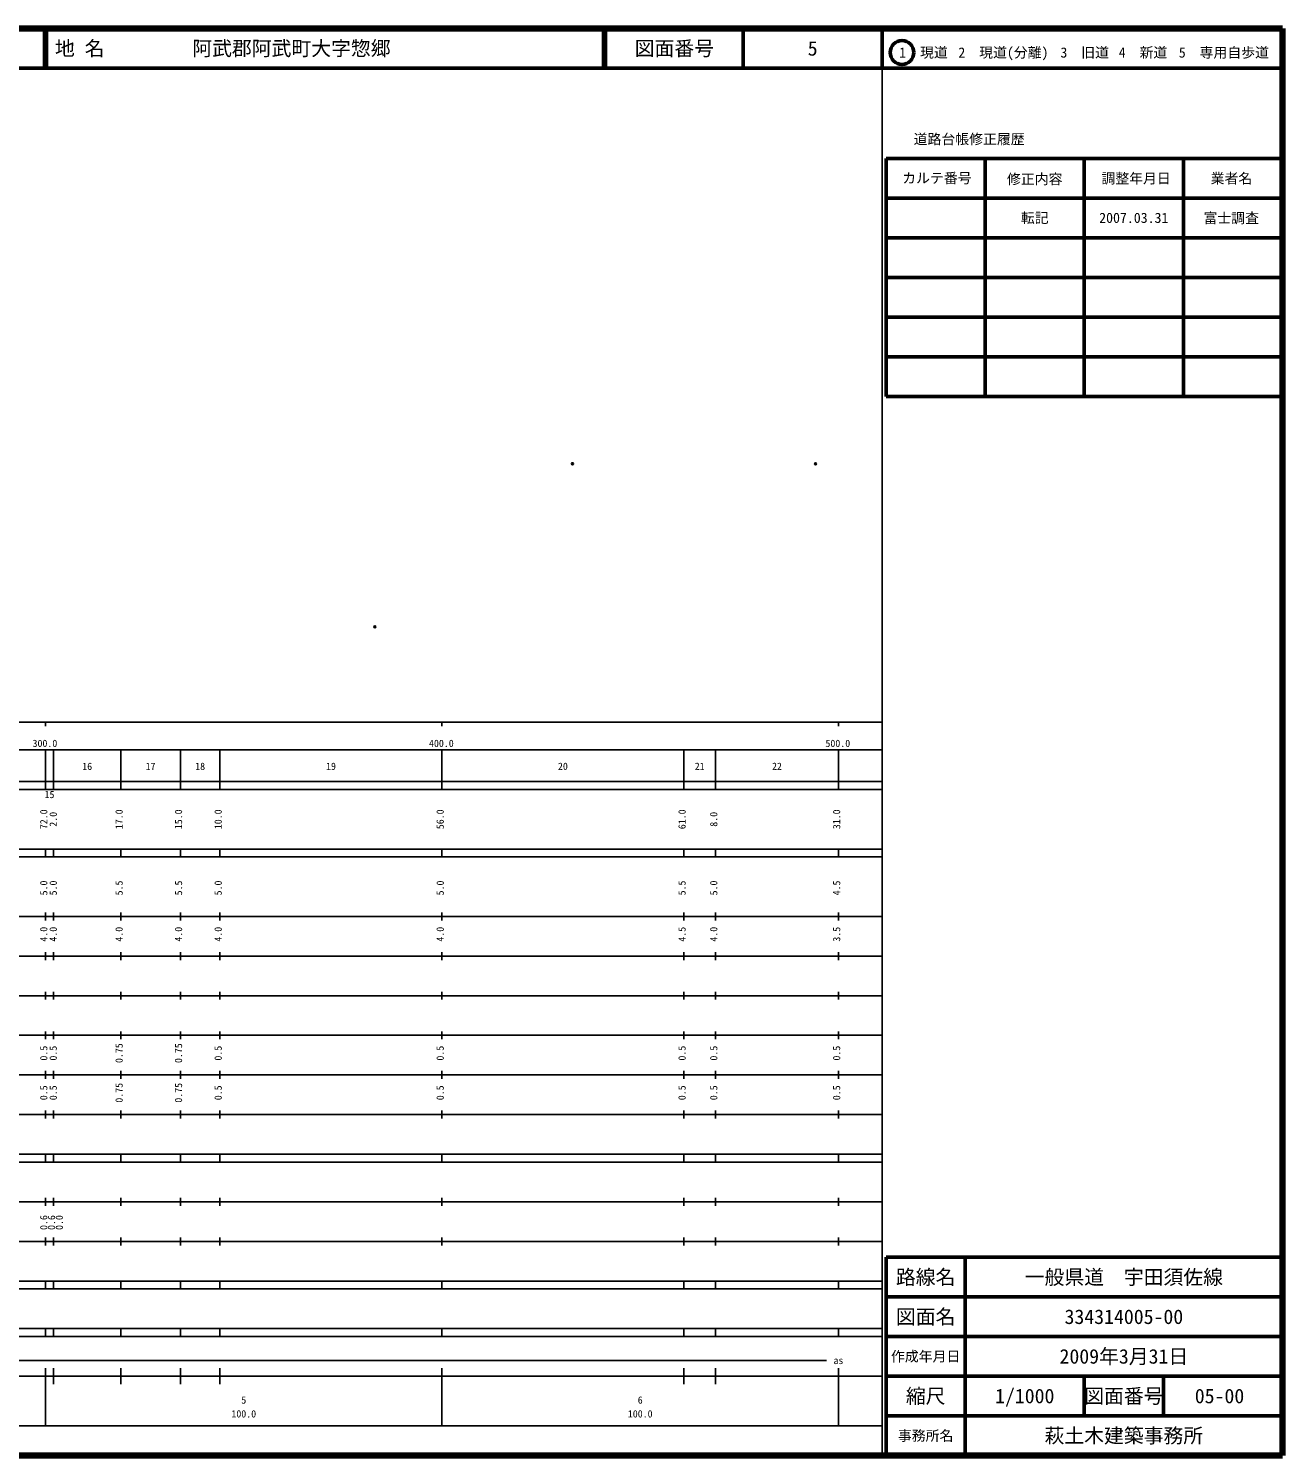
# Model space of a CAD drawing. Units: millimetres on the paper. Extents: x 40 to 680, y 20 to 380.
# Drawn here: x 363.7 to 680, y 20 to 380 of the extents above; entities that cross this region are included whole.
import ezdxf
from ezdxf.enums import TextEntityAlignment as Align

# ---------------------------------------------------------------- set-up
doc = ezdxf.new("R2010")
doc.units = ezdxf.units.MM
doc.header["$PDMODE"] = 32
doc.header["$PDSIZE"] = 0.5
doc.layers.add('M-OTRS', color=6, linetype='Continuous')
doc.layers.add('M-TTL-TXT', color=7, linetype='Continuous')
for name, color, linetype, lineweight in [('M-TTL', 2, 'Continuous', 140), ('M-TTL-BAND', 7, 'Continuous', 25), ('M-TTL-FRAM', 2, 'Continuous', 50), ('M-TTL-LINE', 7, 'Continuous', 50)]:
    doc.layers.add(name, color=color, linetype=linetype, lineweight=lineweight)
doc.styles.add('ＭＳ ゴシック', font='')
doc.styles.get('ＭＳ ゴシック').set_extended_font_data('MS Gothic')

msp = doc.modelspace()

# ---------------------------------------------------------------- linework, layer by layer
at = {"layer": 'M-OTRS'}
for p in [(500.887, 270.217), (562.227, 270.19), (451.057, 229.025)]:
    msp.add_point(p, dxfattribs=at)
at = {"layer": 'M-TTL'}
for p, q in [((680, 380), (40, 380)), ((680, 20), (680, 380)), ((40, 20), (680, 20))]:
    msp.add_line(p, q, dxfattribs=at)
at = {"layer": 'M-TTL-BAND'}
for p, q in [((579, 20), (579, 370)), ((40, 205), (579, 205)), ((368, 205), (368, 204)), ((468, 205), (468, 204)), ((568, 205), (568, 204)), ((68, 198), (579, 198)), ((368, 188), (368, 198)), ((370, 188), (370, 198)), ((387, 188), (387, 198)), ((402, 188), (402, 198)), ((412, 188), (412, 198)), ((468, 188), (468, 198)), ((529, 188), (529, 198)), ((537, 188), (537, 198)), ((568, 188), (568, 198)), ((40, 190), (579, 190)), ((40, 188), (579, 188)), ((40, 173), (579, 173)), ((368, 171), (368, 173)), ((370, 171), (370, 173)), ((387, 171), (387, 173)), ((402, 171), (402, 173)), ((412, 171), (412, 173)), ((468, 171), (468, 173)), ((529, 171), (529, 173)), ((537, 171), (537, 173)), ((568, 171), (568, 173)), ((40, 171), (579, 171)), ((40, 156), (579, 156)), ((368, 155), (368, 157)), ((370, 155), (370, 157)), ((387, 155), (387, 157)), ((402, 155), (402, 157)), ((412, 155), (412, 157)), ((468, 155), (468, 157)), ((529, 155), (529, 157)), ((537, 155), (537, 157)), ((568, 155), (568, 157)), ((46, 146), (579, 146)), ((368, 145), (368, 147)), ((370, 145), (370, 147)), ((387, 145), (387, 147)), ((402, 145), (402, 147)), ((412, 145), (412, 147)), ((468, 145), (468, 147)), ((529, 145), (529, 147)), ((537, 145), (537, 147)), ((568, 145), (568, 147)), ((368, 135), (368, 137)), ((370, 135), (370, 137)), ((387, 135), (387, 137)), ((402, 135), (402, 137)), ((412, 135), (412, 137)), ((468, 135), (468, 137)), ((529, 135), (529, 137)), ((537, 135), (537, 137)), ((568, 135), (568, 137)), ((52, 136), (579, 136)), ((46, 126), (579, 126)), ((368, 125), (368, 127)), ((370, 125), (370, 127)), ((387, 125), (387, 127)), ((402, 125), (402, 127)), ((412, 125), (412, 127)), ((468, 125), (468, 127)), ((529, 125), (529, 127)), ((537, 125), (537, 127)), ((568, 125), (568, 127)), ((52, 116), (579, 116)), ((368, 115), (368, 117)), ((370, 115), (370, 117)), ((387, 115), (387, 117)), ((402, 115), (402, 117)), ((412, 115), (412, 117)), ((468, 115), (468, 117)), ((529, 115), (529, 117)), ((537, 115), (537, 117)), ((568, 115), (568, 117)), ((46, 106), (579, 106)), ((368, 105), (368, 107)), ((370, 105), (370, 107)), ((387, 105), (387, 107)), ((402, 105), (402, 107)), ((412, 105), (412, 107)), ((468, 105), (468, 107)), ((529, 105), (529, 107)), ((537, 105), (537, 107)), ((568, 105), (568, 107)), ((40, 96), (579, 96)), ((40, 94), (579, 94)), ((368, 94), (368, 96)), ((370, 94), (370, 96)), ((387, 94), (387, 96)), ((402, 94), (402, 96)), ((412, 94), (412, 96)), ((468, 94), (468, 96)), ((529, 94), (529, 96)), ((537, 94), (537, 96)), ((568, 94), (568, 96)), ((49, 84), (579, 84)), ((368, 83), (368, 85)), ((370, 83), (370, 85)), ((387, 83), (387, 85)), ((402, 83), (402, 85)), ((412, 83), (412, 85)), ((468, 83), (468, 85)), ((529, 83), (529, 85)), ((537, 83), (537, 85)), ((568, 83), (568, 85)), ((40, 74), (579, 74)), ((368, 73), (368, 75)), ((370, 73), (370, 75)), ((387, 73), (387, 75)), ((402, 73), (402, 75)), ((412, 73), (412, 75)), ((468, 73), (468, 75)), ((529, 73), (529, 75)), ((537, 73), (537, 75)), ((568, 73), (568, 75)), ((40, 64), (579, 64)), ((40, 62), (579, 62)), ((368, 62), (368, 64)), ((370, 62), (370, 64)), ((387, 62), (387, 64)), ((402, 62), (402, 64)), ((412, 62), (412, 64)), ((468, 62), (468, 64)), ((529, 62), (529, 64)), ((537, 62), (537, 64)), ((568, 62), (568, 64)), ((40, 52), (579, 52)), ((368, 50), (368, 52)), ((370, 50), (370, 52)), ((387, 50), (387, 52)), ((402, 50), (402, 52)), ((412, 50), (412, 52)), ((468, 50), (468, 52)), ((529, 50), (529, 52)), ((537, 50), (537, 52)), ((568, 50), (568, 52)), ((40, 50), (579, 50)), ((175.5, 44), (565, 44)), ((40, 40), (579, 40)), ((368, 27.5), (368, 42)), ((370, 38), (370, 42)), ((387, 38), (387, 42)), ((402, 38), (402, 42)), ((412, 38), (412, 42)), ((468, 27.5), (468, 42)), ((529, 38), (529, 42)), ((537, 38), (537, 42)), ((568, 27.5), (568, 42)), ((68, 27.5), (579, 27.5))]:
    msp.add_line(p, q, dxfattribs=at)
at = {"layer": 'M-TTL-FRAM'}
for p, q in [((580, 347.197), (580, 287.197)), ((580, 347.197), (680, 347.197)), ((580, 287.197), (680, 287.197)), ((680, 70), (580, 70)), ((580, 70), (580, 20))]:
    msp.add_line(p, q, dxfattribs=at)
at = {"layer": 'M-TTL-LINE'}
for p, q in [((367.75, 380), (367.75, 370)), ((368.25, 380), (368.25, 370)), ((508.747, 380), (508.747, 370)), ((509.247, 380), (509.247, 370)), ((543.997, 380), (543.997, 370)), ((579, 380), (579, 370)), ((40, 370), (680, 370)), ((605, 347.197), (605, 287.197)), ((630, 347.197), (630, 287.197)), ((655, 347.197), (655, 287.197)), ((580, 337.197), (680, 337.197)), ((580, 327.197), (680, 327.197)), ((580, 317.197), (680, 317.197)), ((580, 307.197), (680, 307.197)), ((580, 297.197), (680, 297.197)), ((600, 70), (600, 20)), ((680, 60), (580, 60)), ((680, 50), (580, 50)), ((680, 40), (580, 40)), ((630, 40), (630, 30)), ((650, 40), (650, 30)), ((680, 30), (580, 30))]:
    msp.add_line(p, q, dxfattribs=at)
msp.add_circle((584.031, 373.958), 3, dxfattribs=at)

# ---------------------------------------------------------------- texts
at = {"layer": 'M-TTL-BAND', "style": 'ＭＳ ゴシック'}
for s, p in [('300.0', (367.844, 198.195)), ('400.0', (467.844, 198.195)), ('500.0', (567.844, 198.195)), ('16', (378.5, 192.405)), ('17', (394.5, 192.405)), ('18', (407, 192.405)), ('19', (440, 192.405)), ('20', (498.5, 192.405)), ('21', (533, 192.405)), ('22', (552.5, 192.405)), ('15', (369, 185.292)), ('as', (568, 42.5)), ('5', (418, 32.523)), ('6', (518, 32.523)), ('100.0', (418, 29.033)), ('100.0', (518, 29.033))]:
    msp.add_text(s, height=1.833, dxfattribs=at).set_placement(p, align=Align.BOTTOM_CENTER)
for s, p in [('72.0', (369, 180.5)), ('2.0', (371.391, 180.5)), ('17.0', (388, 180.5)), ('15.0', (403, 180.5)), ('10.0', (413, 180.5)), ('56.0', (469, 180.5)), ('61.0', (530, 180.5)), ('8.0', (538, 180.5)), ('31.0', (569, 180.5)), ('5.0', (369, 163.174)), ('5.0', (371.391, 163.174)), ('5.5', (388, 163.174)), ('5.5', (403, 163.174)), ('5.0', (413, 163.174)), ('5.0', (469, 163.174)), ('5.5', (530, 163.174)), ('5.0', (538, 163.174)), ('4.5', (569, 163.174)), ('4.0', (369, 151.5)), ('4.0', (371.391, 151.5)), ('4.0', (388, 151.5)), ('4.0', (403, 151.5)), ('4.0', (413, 151.5)), ('4.0', (469, 151.5)), ('4.5', (530, 151.5)), ('4.0', (538, 151.5)), ('3.5', (569, 151.5)), ('0.5', (369, 121.5)), ('0.5', (371.391, 121.5)), ('0.75', (388, 121.5)), ('0.75', (403, 121.5)), ('0.5', (413, 121.5)), ('0.5', (469, 121.5)), ('0.5', (530, 121.5)), ('0.5', (538, 121.5)), ('0.5', (569, 121.5)), ('0.5', (369, 111.5)), ('0.5', (371.391, 111.5)), ('0.75', (388, 111.5)), ('0.75', (403, 111.5)), ('0.5', (413, 111.5)), ('0.5', (469, 111.5)), ('0.5', (530, 111.5)), ('0.5', (538, 111.5)), ('0.5', (569, 111.5)), ('0.6', (369, 78.764)), ('0.6', (370.96, 78.764)), ('0.0', (372.92, 78.764))]:
    msp.add_text(s, height=1.833, rotation=90, dxfattribs=at).set_placement(p, align=Align.BOTTOM_CENTER)
at = {"layer": 'M-TTL-TXT', "style": 'ＭＳ ゴシック'}
for s, p in [('地 名', (370.38, 375)), ('阿武郡阿武町大字惣郷', (405.024, 375))]:
    msp.add_text(s, height=3.666, dxfattribs=at).set_placement(p, align=Align.MIDDLE_LEFT)
for s, height, p in [('図面番号', 3.666, (526.622, 375)), ('5', 3.666, (561.497, 375)), ('1\u3000現道', 2.566, (589.448, 373.958)), ('2\u3000現道(分離)', 2.566, (609.619, 373.958)), ('3\u3000旧道', 2.566, (630.121, 373.958)), ('4\u3000新道', 2.566, (644.824, 373.958)), ('5\u3000専用自歩道', 2.566, (665.228, 373.958)), ('道路台帳修正履歴', 2.566, (600.968, 352.113)), ('カルテ番号', 2.566, (592.839, 342.277)), ('修正内容', 2.566, (617.509, 342.023)), ('調整年月日', 2.566, (643.089, 342.197)), ('業者名', 2.566, (667.134, 342.197)), ('転記', 2.566, (617.5, 332.245)), ('2007.03.31', 2.566, (642.5, 332.245)), ('富士調査', 2.566, (667.077, 332.189)), ('路線名', 3.666, (590, 65)), ('路線名', 3.666, (590, 65)), ('一般県道\u3000宇田須佐線', 3.666, (640, 65)), ('図面名', 3.666, (590, 55)), ('図面名', 3.666, (590, 55)), ('334314005-00', 3.666, (640, 55)), ('2009年3月31日', 3.666, (640, 45)), ('作成年月日', 2.566, (590, 45)), ('作成年月日', 2.566, (590, 45)), ('縮尺', 3.666, (590, 35)), ('縮尺', 3.666, (590, 35)), ('1/1000', 3.666, (615, 35)), ('図面番号', 3.666, (640, 35)), ('図面番号', 3.666, (640, 35)), ('05-00', 3.666, (664.125, 35)), ('事務所名', 2.566, (590, 25)), ('事務所名', 2.566, (590, 25)), ('萩土木建築事務所', 3.666, (640, 25))]:
    msp.add_text(s, height=height, dxfattribs=at).set_placement(p, align=Align.MIDDLE_CENTER)

doc.saveas('drawing.dxf')
